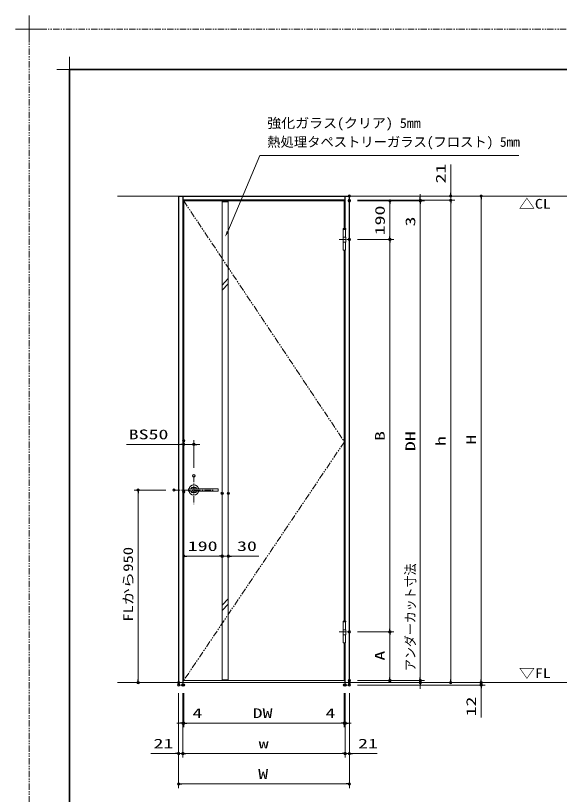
# Model space of a CAD drawing. Units: millimetres, scale not verified. Extents: x -1306 to 1306, y -607 to 607.
# Drawn here: x -1306 to -770, y -161 to 607 of the extents above; entities that cross this region are included whole.
import ezdxf
from ezdxf.enums import TextEntityAlignment as Align

# ---------------------------------------------------------------- set-up
doc = ezdxf.new("R2010")
doc.units = ezdxf.units.MM
doc.header["$LTSCALE"] = 5
doc.header["$PDMODE"] = 32
doc.header["$PDSIZE"] = 2.5
for name, pattern in [('USER1', [2.5, 1.25, -0.25, 0.25, -0.25, 0.25, -0.25]), ('USER2', [0.375, 0.25, -0.125]), ('USER3', [2, 1.25, -0.25, 0.25, -0.25])]:
    doc.linetypes.add(name, pattern=pattern)
for name, color, linetype, lineweight in [('0-1_線(黄)', 2, 'Continuous', 15), ('0-3_陰線', 4, 'USER1', 9), ('0-8_二点鎖線', 4, 'USER1', 9), ('0-B_点線(水)', 4, 'USER2', 9), ('0-C_中心線', 3, 'USER3', 9), ('0-D_線(白)', 7, 'Continuous', 30), ('1-0_線(水)', 4, 'Continuous', 9), ('1-1_寸法線', 3, 'Continuous', 13), ('1-4_DEFPOINTS', 7, 'Continuous', 5), ('1-6_0', 3, 'Continuous', 25), ('1-7_図面枠', 7, 'Continuous', 35), ('1-8_一般', 7, 'Continuous', 5)]:
    doc.layers.add(name, color=color, linetype=linetype, lineweight=lineweight)
doc.styles.add('ＭＳ ゴシック', font='')
doc.styles.get('ＭＳ ゴシック').set_extended_font_data('MS Gothic')

# ---------------------------------------------------------------- blocks, each defined once
blk = doc.blocks.new('_DOT')
at = {"layer": '1-6_0'}
blk.add_line((-2.5, 0), (-5, 0), dxfattribs=at)
for points in [[(0, 0), (-2.5, 0), (-2.48, 0.313)], [(0, 0), (-2.48, -0.313), (-2.5, 0)], [(0, 0), (-2.48, 0.313), (-2.421, 0.622)], [(0, 0), (-2.421, -0.622), (-2.48, -0.313)], [(0, 0), (-2.421, 0.622), (-2.324, 0.92)], [(0, 0), (-2.324, -0.92), (-2.421, -0.622)], [(0, 0), (-2.324, 0.92), (-2.191, 1.204)], [(0, 0), (-2.191, -1.204), (-2.324, -0.92)], [(0, 0), (-2.191, 1.204), (-2.023, 1.469)], [(0, 0), (-2.023, -1.469), (-2.191, -1.204)], [(0, 0), (-2.023, 1.469), (-1.822, 1.711)], [(0, 0), (-1.822, -1.711), (-2.023, -1.469)], [(0, 0), (-1.822, 1.711), (-1.594, 1.926)], [(0, 0), (-1.594, -1.926), (-1.822, -1.711)], [(0, 0), (-1.594, 1.926), (-1.34, 2.111)], [(0, 0), (-1.34, -2.111), (-1.594, -1.926)], [(0, 0), (-1.34, 2.111), (-1.064, 2.262)], [(0, 0), (-1.064, -2.262), (-1.34, -2.111)], [(0, 0), (-1.064, 2.262), (-0.773, 2.378)], [(0, 0), (-0.773, -2.378), (-1.064, -2.262)], [(0, 0), (-0.773, 2.378), (-0.468, 2.456)], [(0, 0), (-0.468, -2.456), (-0.773, -2.378)], [(0, 0), (-0.468, 2.456), (-0.157, 2.495)], [(0, 0), (-0.157, -2.495), (-0.468, -2.456)], [(0, 0), (-0.157, 2.495), (0.157, 2.495)], [(0, 0), (0.157, -2.495), (-0.157, -2.495)], [(0, 0), (0.157, 2.495), (0.468, 2.456)], [(0, 0), (0.468, 2.456), (0.773, 2.378)], [(0, 0), (0.773, 2.378), (1.064, 2.262)], [(0, 0), (1.064, 2.262), (1.34, 2.111)], [(0, 0), (1.34, 2.111), (1.594, 1.926)], [(0, 0), (1.594, 1.926), (1.822, 1.711)], [(0, 0), (1.822, 1.711), (2.023, 1.469)], [(0, 0), (2.023, 1.469), (2.191, 1.204)], [(0, 0), (2.191, 1.204), (2.324, 0.92)], [(0, 0), (2.324, 0.92), (2.421, 0.622)], [(0, 0), (2.421, 0.622), (2.48, 0.313)], [(0, 0), (2.48, 0.313), (2.5, 0)], [(0, 0), (0.468, -2.456), (0.157, -2.495)], [(0, 0), (0.773, -2.378), (0.468, -2.456)], [(0, 0), (1.064, -2.262), (0.773, -2.378)], [(0, 0), (1.34, -2.111), (1.064, -2.262)], [(0, 0), (1.594, -1.926), (1.34, -2.111)], [(0, 0), (1.822, -1.711), (1.594, -1.926)], [(0, 0), (2.023, -1.469), (1.822, -1.711)], [(0, 0), (2.191, -1.204), (2.023, -1.469)], [(0, 0), (2.324, -0.92), (2.191, -1.204)], [(0, 0), (2.421, -0.622), (2.324, -0.92)], [(0, 0), (2.48, -0.313), (2.421, -0.622)], [(0, 0), (2.5, 0), (2.48, -0.313)]]:
    blk.add_solid(points, dxfattribs=at)
blk = doc.blocks.new('グループ-13-1')
at = {"layer": '1-8_一般'}
for p, q in [((62041.6, -14029.5), (62041.6, -13365.5)), ((61709.6, -13697.5), (62373.6, -13697.5))]:
    blk.add_line(p, q, dxfattribs=at)

msp = doc.modelspace()

# ---------------------------------------------------------------- linework, layer by layer
at = {"layer": '0-1_線(黄)'}
for p, q in [((-1205.773, 429.285), (-444.884, 429.285)), ((-1205.773, -50.715), (-442.038, -50.715))]:
    msp.add_line(p, q, dxfattribs=at)
at = {"layer": '0-3_陰線'}
for p in [(387.036, 594), (-1292.964, -594)]:
    msp.add_line(p, (-1292.964, 594), dxfattribs=at)
at = {"layer": '0-8_二点鎖線'}
msp.add_lwpolyline([(-1140.393, 424.485), (-981.893, 186.885), (-1140.393, -48.715)], dxfattribs=at)
at = {"layer": '0-B_点線(水)'}
for p, q in [((-1145.393, -50.715), (-1145.393, -53.115)), ((-1145.393, -53.115), (-1141.193, -53.115)), ((-1141.193, -50.715), (-1141.193, -53.115)), ((-981.193, -50.715), (-981.193, -53.115)), ((-976.993, -53.115), (-981.193, -53.115)), ((-976.993, -50.715), (-976.993, -53.115))]:
    msp.add_line(p, q, dxfattribs=at)
at = {"layer": '0-C_中心線'}
for p, q in [((-986.999, 386.485), (-976.787, 386.485)), ((-1130.393, 153.254), (-1130.393, 125.316)), ((-1150.006, 139.285), (-1110.779, 139.285)), ((-986.999, -0.715), (-976.787, -0.715))]:
    msp.add_line(p, q, dxfattribs=at)
at = {"layer": '0-D_線(白)'}
for p, q in [((-1145.393, 429.285), (-1145.393, -50.715)), ((-1145.393, 429.285), (-976.993, 429.285)), ((-1141.193, 429.285), (-1141.193, -50.715)), ((-981.193, 425.085), (-1141.193, 425.085)), ((-981.193, 397.085), (-981.193, 429.285)), ((-976.993, -50.715), (-976.993, 429.285)), ((-981.193, 9.885), (-981.193, 375.885)), ((-981.193, -50.715), (-981.193, -11.315))]:
    msp.add_line(p, q, dxfattribs=at)
at = {"layer": '1-0_線(水)'}
for p, q in [((-1102.393, 423.585), (-1096.393, 423.585)), ((-981.993, 397.085), (-981.993, 424.485)), ((-981.993, 9.885), (-981.993, 375.885)), ((-1096.393, 347.775), (-1102.393, 341.495)), ((-1096.393, 342.698), (-1102.393, 336.443)), ((-1096.393, 31.874), (-1102.393, 25.594)), ((-1096.393, 26.796), (-1102.393, 20.542)), ((-981.993, -48.715), (-981.993, -11.315)), ((-1140.393, -48.715), (-981.993, -48.715)), ((-1102.393, -47.815), (-1096.393, -47.815))]:
    msp.add_line(p, q, dxfattribs=at)
msp.add_lwpolyline([(-981.993, 424.485), (-1140.393, 424.485), (-1140.393, -48.715)], dxfattribs=at)
at = {"layer": '1-1_寸法線'}
for p, q in [((-876.993, 432.285), (-876.993, 460.427)), ((-906.993, 428.085), (-906.993, 431.085)), ((-1102.393, 424.485), (-1102.393, -48.715)), ((-1096.393, 424.485), (-1096.393, -48.715)), ((-968.993, 429.285), (-872.993, 429.285)), ((-968.993, 429.285), (-842.993, 429.285)), ((-968.993, 425.085), (-872.993, 425.085)), ((-968.993, 425.085), (-902.993, 425.085)), ((-968.993, 425.085), (-872.993, 425.085)), ((-968.993, 424.485), (-902.993, 424.485)), ((-968.993, 424.485), (-902.993, 424.485)), ((-968.993, 424.485), (-932.993, 424.485)), ((-906.993, 425.085), (-906.993, 424.485)), ((-876.993, 425.085), (-876.993, 429.285)), ((-846.993, 426.285), (-846.993, -47.715)), ((-936.993, 421.485), (-936.993, 389.485)), ((-906.993, 421.485), (-906.993, 396.675)), ((-906.993, 421.485), (-906.993, -45.715)), ((-876.993, 422.085), (-876.993, 419.085)), ((-876.993, 422.085), (-876.993, -47.715)), ((-983.173, 396.285), (-983.173, 397.085)), ((-983.093, 388.585), (-983.093, 396.285)), ((-980.693, 388.585), (-980.693, 396.285)), ((-983.173, 383.637), (-983.173, 388.585)), ((-980.613, 388.585), (-980.613, 383.637)), ((-968.993, 386.485), (-932.993, 386.485)), ((-968.993, 386.485), (-932.993, 386.485)), ((-980.693, 383.637), (-980.693, 375.885)), ((-936.993, 383.485), (-936.993, 2.285)), ((-980.693, 375.885), (-983.093, 375.885)), ((-1130.393, 161.254), (-1130.393, 188.287)), ((-1143.393, 184.287), (-1196.774, 184.287)), ((-1130.393, 184.287), (-1140.393, 184.287)), ((-1140.393, 179.885), (-1140.393, 180.287)), ((-1127.393, 184.287), (-1124.393, 184.287)), ((-1158.006, 139.285), (-1189.393, 139.285)), ((-1135.372, 140.285), (-1106.613, 140.285)), ((-1132.793, 140.323), (-1127.993, 140.323)), ((-1132.544, 141.685), (-1128.241, 141.685)), ((-1185.393, 136.285), (-1185.393, -47.715)), ((-1135.372, 138.285), (-1106.613, 138.285)), ((-1132.793, 138.246), (-1127.993, 138.246)), ((-1132.544, 136.885), (-1128.241, 136.885)), ((-1140.393, 129.485), (-1140.393, 70.075)), ((-1102.393, 128.05), (-1102.393, 70.075)), ((-1102.393, 128.05), (-1102.393, 70.075)), ((-1096.393, 128.05), (-1096.393, 70.075)), ((-1137.393, 74.075), (-1105.393, 74.075)), ((-1105.393, 74.075), (-1108.393, 74.075)), ((-1102.393, 74.075), (-1096.393, 74.075)), ((-1093.393, 74.075), (-1066.202, 74.075)), ((-906.993, -45.715), (-906.993, 70.618)), ((-983.093, 1.385), (-983.093, 9.085)), ((-980.693, 1.385), (-980.693, 9.085)), ((-983.173, -3.563), (-983.173, 1.385)), ((-980.613, 1.385), (-980.613, -3.563)), ((-980.693, -3.563), (-980.693, -11.315)), ((-968.993, -0.715), (-932.993, -0.715)), ((-968.993, -0.715), (-932.993, -0.715)), ((-936.993, -3.715), (-936.993, -45.715)), ((-980.693, -11.315), (-983.093, -11.315)), ((-846.993, -47.715), (-846.993, -44.715)), ((-1153.393, -50.715), (-1189.393, -50.715)), ((-968.993, -48.715), (-902.993, -48.715)), ((-968.993, -48.715), (-902.993, -48.715)), ((-968.993, -48.715), (-932.993, -48.715)), ((-968.993, -50.715), (-872.993, -50.715)), ((-968.993, -50.715), (-902.993, -50.715)), ((-968.993, -50.715), (-842.993, -50.715)), ((-968.993, -50.715), (-842.993, -50.715)), ((-968.993, -53.115), (-842.993, -53.115)), ((-906.993, -50.715), (-906.993, -48.715)), ((-906.993, -53.715), (-906.993, -56.715)), ((-846.993, -50.715), (-846.993, -53.115)), ((-1145.393, -61.115), (-1145.393, -154.715)), ((-1145.393, -61.115), (-1145.393, -124.715)), ((-1141.193, -61.115), (-1141.193, -124.715)), ((-1141.193, -61.115), (-1141.193, -124.715)), ((-1141.193, -61.115), (-1141.193, -94.715)), ((-1140.393, -61.115), (-1140.393, -94.715)), ((-1140.393, -61.115), (-1140.393, -94.715)), ((-981.993, -61.115), (-981.993, -94.715)), ((-981.993, -61.115), (-981.993, -94.715)), ((-981.193, -61.115), (-981.193, -124.715)), ((-981.193, -61.115), (-981.193, -124.715)), ((-981.193, -61.115), (-981.193, -94.715)), ((-976.993, -61.115), (-976.993, -154.715)), ((-976.993, -61.115), (-976.993, -124.715)), ((-846.993, -56.115), (-846.993, -85.211)), ((-1144.193, -90.715), (-1147.193, -90.715)), ((-1141.193, -90.715), (-1140.393, -90.715)), ((-1137.393, -90.715), (-1119.25, -90.715)), ((-1137.393, -90.715), (-984.993, -90.715)), ((-984.993, -90.715), (-1003.135, -90.715)), ((-981.193, -90.715), (-981.993, -90.715)), ((-978.193, -90.715), (-975.193, -90.715)), ((-1148.393, -120.715), (-1172.726, -120.715)), ((-1141.193, -120.715), (-1145.393, -120.715)), ((-984.193, -120.715), (-1138.193, -120.715)), ((-1138.193, -120.715), (-1135.193, -120.715)), ((-984.193, -120.715), (-987.193, -120.715)), ((-981.193, -120.715), (-976.993, -120.715)), ((-973.993, -120.715), (-949.659, -120.715)), ((-979.993, -150.715), (-1142.393, -150.715))]:
    msp.add_line(p, q, dxfattribs=at)
for points in [[(-809.87, 469.281), (-1065.433, 469.281), (-1096.936, 394.297)], [(-983.173, 397.085), (-980.613, 397.085), (-980.613, 396.285)], [(-983.093, 383.637), (-983.093, 375.885), (-980.693, 375.885)], [(-983.173, 9.085), (-983.173, 9.885), (-980.613, 9.885), (-980.613, 9.085)], [(-983.093, -3.563), (-983.093, -11.315), (-980.693, -11.315)]]:
    msp.add_lwpolyline(points, dxfattribs=at)
for points in [[(-980.613, 396.285), (-983.173, 396.285), (-983.173, 397.085), (-980.613, 397.085)], [(-980.613, 383.637), (-983.173, 383.637), (-983.173, 388.585), (-980.613, 388.585)], [(-980.613, 9.085), (-983.173, 9.085), (-983.173, 9.885), (-980.613, 9.885)], [(-980.613, -3.563), (-983.173, -3.563), (-983.173, 1.385), (-980.613, 1.385)]]:
    msp.add_lwpolyline(points, close=True, dxfattribs=at)
for centre, radius, start, end in [((-1119.593, 139.285), 16, 177.09771, 182.90229), ((-1135.372, 140.085), 0.2, 90, 177.09773), ((-1135.372, 138.485), 0.2, 182.90229, 270), ((-1130.393, 139.285), 5, 11.53696, 168.46304), ((-1082.793, 139.285), 50, 177.46804, 178.85401), ((-1132.544, 141.485), 0.2, 90, 177.46807), ((-1131.793, 140.123), 0.2, 90, 126.29305), ((-1128.993, 140.123), 0.2, 53.70695, 90), ((-1128.241, 141.485), 0.2, 2.53193, 90), ((-1177.993, 139.285), 50, 1.14599, 2.53196), ((-1106.613, 140.085), 0.2, 2.90227, 90), ((-1106.613, 138.485), 0.2, 270, 357.09771), ((-1122.393, 139.285), 16, 357.09771, 2.90229), ((-1130.393, 139.285), 5, 191.53695, 348.46305), ((-1082.793, 139.285), 50, 181.14599, 182.53196), ((-1132.544, 137.085), 0.2, 182.53196, 270), ((-1131.793, 138.446), 0.2, 233.70828, 270), ((-1128.993, 138.446), 0.2, 270, 306.29171), ((-1128.241, 137.085), 0.2, 270, 357.46804), ((-1177.993, 139.285), 50, 357.46804, 358.85401)]:
    msp.add_arc(centre, radius, start, end, dxfattribs=at)
msp.add_solid([(-1099.62, 388.931), (-1097.868, 394.763), (-1096.005, 393.831)], dxfattribs=at)
at = {"layer": '1-4_DEFPOINTS'}
for p, q in [((-1252.964, 541.55), (-1252.964, 566.45)), ((-1265.414, 554), (-1240.514, 554))]:
    msp.add_line(p, q, dxfattribs=at)
for p in [(-976.993, 429.285), (-976.993, 425.085), (-976.993, 424.485), (-906.993, 424.485), (-876.993, 425.085), (-976.993, 386.485), (-936.993, 386.485), (-1140.393, 187.885), (-1130.393, 184.287), (-1130.393, 153.254), (-1150.006, 139.285), (-1140.393, 137.485), (-1102.393, 136.05), (-1096.393, 136.05), (-1102.393, 74.075), (-1096.393, 74.075), (-976.993, -0.715), (-936.993, -0.715), (-1185.393, -50.715), (-1145.393, -50.715), (-1145.393, -53.115), (-1141.193, -53.115), (-1140.393, -53.115), (-981.993, -53.115), (-981.193, -53.115), (-976.993, -48.715), (-976.993, -50.715), (-976.993, -53.115), (-976.993, -53.115), (-936.993, -48.715), (-906.993, -48.715), (-906.993, -50.715), (-876.993, -50.715), (-846.993, -50.715), (-846.993, -53.115), (-1140.393, -90.715), (-981.993, -90.715), (-981.193, -90.715), (-1145.393, -120.715), (-1141.193, -120.715), (-981.193, -120.715), (-1145.393, -150.715)]:
    msp.add_point(p, dxfattribs=at)
at = {"layer": '1-7_図面枠'}
msp.add_lwpolyline([(-1252.964, -554), (347.036, -554), (347.036, 554), (-1252.964, 554)], close=True, dxfattribs=at)

# ---------------------------------------------------------------- block references
at = {"layer": '0-3_陰線', "xscale": 0.04, "yscale": 0.04}
msp.add_blockref('グループ-13-1', (-3774.629, 1141.9), dxfattribs=at)
at = {"layer": '1-1_寸法線', "xscale": 0.6, "yscale": 0.6}
for p, rotation in [((-876.993, 429.285), 270), ((-846.993, 429.285), 90), ((-936.993, 424.485), 90), ((-906.993, 425.085), 270), ((-906.993, 424.485), 90), ((-906.993, 424.485), 90), ((-876.993, 425.085), 90), ((-876.993, 425.085), 90), ((-936.993, 386.485), 270), ((-936.993, 386.485), 90), ((-1130.393, 184.287), 180), ((-1185.393, 139.285), 90), ((-1140.393, 74.075), 180), ((-1096.393, 74.075), 180), ((-936.993, -0.715), 270), ((-936.993, -0.715), 90), ((-936.993, -48.715), 270), ((-906.993, -48.715), 270), ((-906.993, -48.715), 270), ((-1185.393, -50.715), 270), ((-906.993, -50.715), 90), ((-876.993, -50.715), 270), ((-846.993, -50.715), 270), ((-846.993, -50.715), 270), ((-846.993, -53.115), 90), ((-1140.393, -90.715), 180), ((-1140.393, -90.715), 180), ((-981.193, -90.715), 180), ((-1141.193, -120.715), 180), ((-1141.193, -120.715), 180), ((-976.993, -120.715), 180), ((-1145.393, -150.715), 180)]:
    msp.add_blockref('_DOT', p, dxfattribs=dict(at, rotation=rotation))
for p in [(-1140.393, 184.287), (-1102.393, 74.075), (-1102.393, 74.075), (-1141.193, -90.715), (-981.993, -90.715), (-981.993, -90.715), (-1145.393, -120.715), (-981.193, -120.715), (-981.193, -120.715), (-976.993, -150.715)]:
    msp.add_blockref('_DOT', p, dxfattribs=at)

# ---------------------------------------------------------------- texts
at = {"layer": '0-1_線(黄)', "style": 'ＭＳ ゴシック', "width": 1.2}
for s, p in [('△CL', (-809.749, 413.916)), ('▽FL', (-809.717, -49.047))]:
    msp.add_text(s, height=9.621, dxfattribs=at).set_placement(p, align=Align.BOTTOM_LEFT)
at = {"layer": '1-1_寸法線', "style": 'ＭＳ ゴシック'}
for s, height, width, p in [('強化ガラス(クリア) 5mm', 9.621, 1.05, (-1058.033, 493.531)), ('BS50', 9.604, 1.5, (-1194.678, 186.437)), ('190', 9.604, 1.5, (-1136.393, 76.225)), ('30', 9.604, 1.5, (-1087.821, 76.225)), ('4', 9.604, 1.5, (-1131.821, -88.566)), ('DW', 9.604, 1.5, (-1072.383, -88.566)), ('4', 9.604, 1.5, (-1000.564, -88.566)), ('21', 9.604, 1.5, (-1170.155, -118.566)), ('21', 9.604, 1.5, (-968.421, -118.566)), ('w', 9.604, 1.5, (-1066.431, -118.566)), ('W', 9.604, 1.5, (-1066.907, -148.566))]:
    msp.add_text(s, height=height, dxfattribs=dict(at, width=width)).set_placement(p, align=Align.BOTTOM_LEFT)
msp.add_text('熱処理タペストリーガラス(フロスト) 5mm', height=9.621, dxfattribs=at).set_placement((-1058.033, 474.96), align=Align.BOTTOM_LEFT)
for s, height, width, p in [('21', 9.604, 1.5, (-879.142, 441.666)), ('190', 9.604, 1.5, (-939.142, 390.485)), ('3', 9.604, 1.5, (-909.142, 399.246)), ('B', 9.604, 1.5, (-939.142, 187.646)), ('DH', 9.604, 1.5, (-909.142, 177.646)), ('H', 9.604, 1.5, (-849.142, 184.046)), ('h', 9.604, 1.5, (-879.142, 182.661)), ('FLから950', 9.621, 1.25, (-1187.542, 9.427)), ('アンダーカット寸法', 9.604, 0.9, (-909.142, -39.304)), ('A', 9.604, 1.5, (-939.142, -29.001)), ('12', 9.604, 1.5, (-849.142, -84.068))]:
    msp.add_text(s, height=height, rotation=90, dxfattribs=dict(at, width=width)).set_placement(p, align=Align.BOTTOM_LEFT)

doc.saveas('drawing.dxf')
